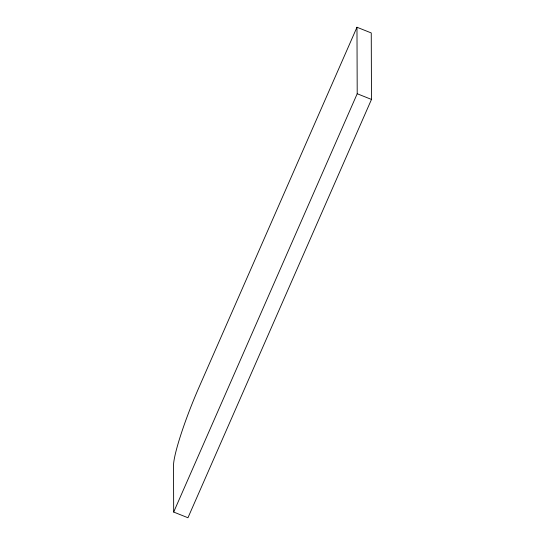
<?xml version="1.0" encoding="UTF-8"?>
<svg xmlns="http://www.w3.org/2000/svg" width="545" height="545" viewBox="0 0 545 545"><rect width="100%" height="100%" fill="white"/><g stroke="black" fill="none" stroke-linecap="round" stroke-linejoin="round"><path stroke-width="0.82" d="M356.975 27.25L199.054 387.195A66.333 7.759 -68.3 0 0 173.514 465.512L173.678 512.055L187.957 517.75L371.486 99.435L371.254 32.945L356.975 27.25L357.207 93.74L173.678 512.055M357.207 93.74L371.486 99.435"/></g></svg>
